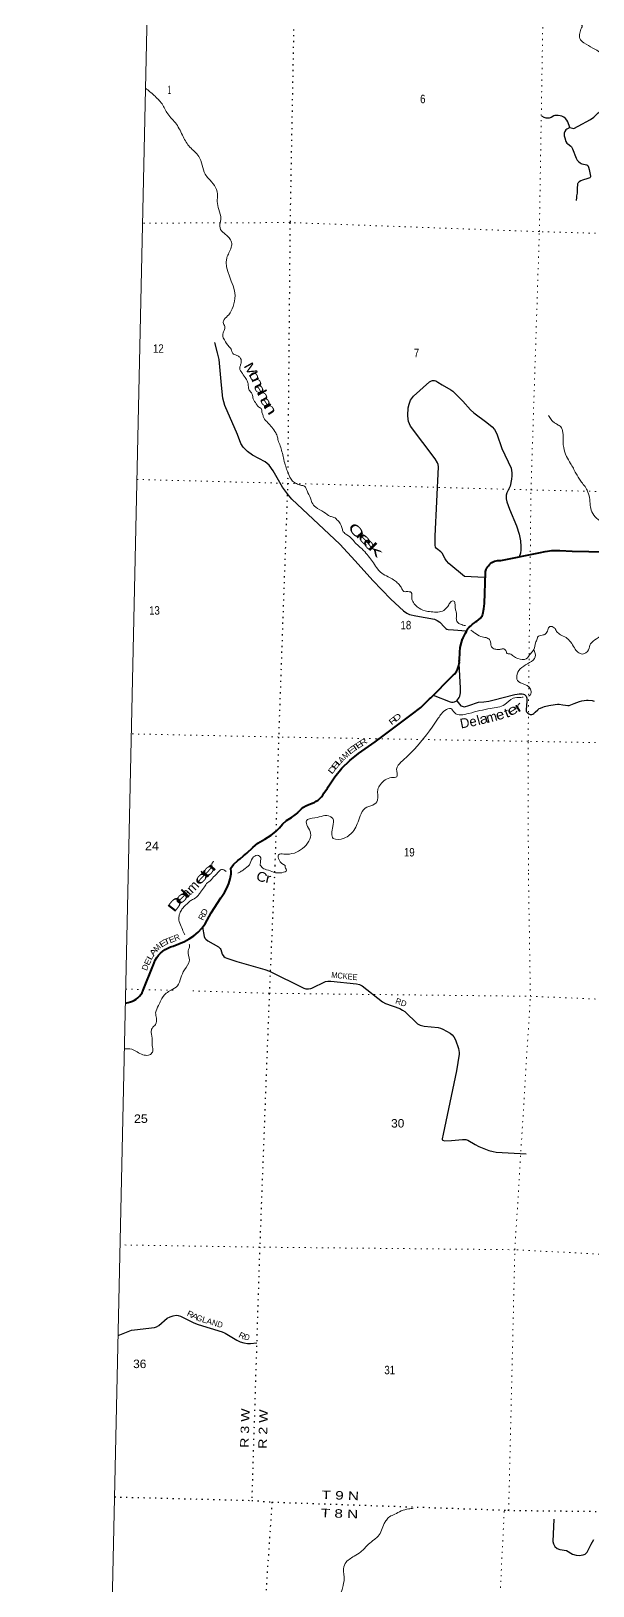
# Model space of a CAD drawing. Header units: feet. Extents: x -509309 to -252658, y -547785 to -360805.
# Drawn here: x -509309 to -497707, y -467175 to -435048 of the extents above; entities that cross this region are included whole.
import ezdxf
from ezdxf.enums import TextEntityAlignment as Align

# ---------------------------------------------------------------- set-up
doc = ezdxf.new("R2010")
doc.units = ezdxf.units.FT
doc.header["$LTSCALE"] = 80
doc.linetypes.add('DOTTED', pattern=[1.5, 0.3, -1.2])
for name, color, linetype, lineweight in [('26', 7, 'Continuous', 40), ('27', 7, 'Continuous', 13), ('29', 7, 'Continuous', 25), ('39', 7, 'Continuous', 13), ('4', 7, 'Continuous', 13), ('6', 7, 'DOTTED', 25), ('7', 7, 'DOTTED', 13)]:
    doc.layers.add(name, color=color, linetype=linetype, lineweight=lineweight)
doc.layers.add('30', color=7, linetype='Continuous')
doc.layers.add('41', color=7, linetype='Continuous')

msp = doc.modelspace()

# ---------------------------------------------------------------- linework, layer by layer
at = {"layer": '26'}
for p, q in [((-503502, -451001.65), (-503461.18, -450984.69)), ((-503802.09, -451202.06), (-503790.95, -451188.81))]:
    msp.add_line(p, q, dxfattribs=at)
for points in [[(-503461.89, -450985.47), (-503459.57, -450984.36), (-503418.8, -450962.18), (-503380.58, -450935.86), (-503345.31, -450905.69), (-503313.4, -450872), (-503285.17, -450835.15), (-503260.96, -450795.56), (-503190.8, -450690.91), (-503176.36, -450665.91), (-503161.03, -450640.91), (-503039.3, -450457.85), (-502892.48, -450280.51), (-502727.93, -450119.49), (-502547.45, -449976.56), (-502200.43, -449735.43), (-501459.75, -449178.45), (-501263.55, -449023.4), (-501106.63, -448870.45), (-501081.63, -448848.01), (-501056.9, -448823.01), (-500616.37, -448377.71), (-500585.73, -448352.51), (-500566.64, -448335.73), (-500549.3, -448315.52), (-500524.21, -448279.19), (-500503.06, -448240.44), (-500486.07, -448199.68), (-500473.44, -448157.38), (-500465.3, -448113.98), (-500463.59, -448092.84), (-500465.67, -448067.84), (-500464.55, -448042.84), (-500457.25, -447879.34), (-500445.77, -447784.09), (-500422.69, -447680.78), (-500397.35, -447605.44), (-500387.26, -447582.92), (-500372.94, -447556.31), (-500337.04, -447491.15), (-500317.48, -447450.83), (-500314.06, -447441.15), (-500312.8, -447437.69), (-500301.36, -447414.24), (-500287.54, -447392.11), (-500271.47, -447371.55), (-500253.35, -447352.78), (-500242.87, -447343.99), (-500229.06, -447333.98), (-500192.87, -447305.68), (-500154.31, -447275.52), (-500114.63, -447244.49), (-500104.31, -447237.8), (-500069.04, -447212.72), (-500027.97, -447176.51), (-500013.77, -447161.07), (-499996.93, -447142.75), (-499987.4, -447111.07), (-499981.87, -447092.71), (-499958.36, -446986.63), (-499946.06, -446878.67), (-499926.38, -446243.55), (-499925.38, -446211.08), (-499920.14, -446193.55), (-499914.1, -446175.76), (-499900.74, -446146.77), (-499884.42, -446119.33), (-499865.32, -446093.75), (-499843.66, -446070.31), (-499819.66, -446049.26), (-499793.59, -446030.83), (-499765.74, -446015.23), (-499736.41, -446002.62), (-499705.93, -445993.15), (-499674.62, -445986.92), (-499642.83, -445983.99), (-499610.91, -445984.41), (-498823.8, -445830.7), (-498695.5, -445801.26), (-498553.85, -445783.48), (-498438.11, -445781.15), (-498411.51, -445780.62), (-498388.11, -445781.76), (-498132.91, -445794.19), (-497093.01, -445811.84)], [(-503791.59, -451189.04), (-503765.66, -451158.82), (-503726.49, -451120.77), (-503683.56, -451087.02), (-503637.34, -451057.94), (-503588.33, -451033.85), (-503537.07, -451015.02), (-503500.48, -451000.21)], [(-505129.48, -452269.76), (-505128.41, -452269.21), (-505040.44, -452186.46), (-504993.08, -452149.93), (-504922.88, -452090.08), (-504854.82, -452034.18), (-504728.44, -451914), (-504625.31, -451829.18), (-504482.21, -451747.74), (-504353.05, -451663.81), (-504256.27, -451588.8), (-504177.52, -451513.18), (-504116.78, -451436.94), (-504034.02, -451361.46), (-503929.51, -451294.76), (-503855.58, -451243.07), (-503800.01, -451200.8)], [(-507361.79, -455131.49), (-507302.57, -455119), (-507259.03, -455108.1), (-507216.87, -455092.71), (-507176.55, -455073.01), (-507138.51, -455049.19), (-507103.17, -455021.53), (-507070.92, -454990.32), (-507042.1, -454955.92), (-507017.04, -454918.69), (-507015.64, -454916.05), (-507000.86, -454888.21), (-506991.99, -454866.05), (-506793, -454369.05), (-506789.36, -454355.73), (-506769.67, -454298.39), (-506744.09, -454243.42), (-506712.9, -454191.43), (-506676.45, -454142.98), (-506635.13, -454098.61), (-506589.4, -454058.79), (-506539.76, -454023.98), (-506486.76, -453994.55), (-506430.97, -453970.82), (-506373, -453953.05), (-506142, -453861.05), (-506043.23, -453807.44), (-505948.25, -453742.36), (-505860.59, -453667.7), (-505781.22, -453584.29), (-505711, -453493.05), (-505593, -453264.05), (-505388, -452954.05), (-505370.4, -452931.51), (-505313.08, -452847.06), (-505264.91, -452757.07), (-505226.41, -452662.55), (-505198.01, -452564.51), (-505180, -452464.05), (-505178.93, -452424.44), (-505183, -452346.05), (-505128.41, -452269.21)]]:
    msp.add_lwpolyline(points, dxfattribs=at)
at = {"layer": '29'}
for points in [[(-498183.01, -437038), (-498099.61, -437061.36), (-498007.89, -437009.98), (-497754.75, -436874.2), (-497688.72, -436822.82), (-497597, -436738.41), (-497464.92, -436654), (-497252.14, -436558.59), (-497079.71, -436510.88), (-496965.98, -436518.22), (-496881.6, -436554.92), (-496789.88, -436617.3), (-496665.14, -436628.31), (-495986.43, -436624.64), (-495714.94, -436617.3), (-495658.07, -436611.8), (-495630.56, -436606.29), (-495538.73, -436583.03)], [(-498183.01, -437038), (-498223.37, -436922.39), (-498243.54, -436888.46), (-498274.73, -436854.5), (-498306.83, -436827.9), (-498348.11, -436808.63), (-498382.96, -436797.63), (-498423.32, -436790.28), (-498454.5, -436790.29), (-498471.93, -436792.12), (-498491.19, -436794.87), (-498511.37, -436801.29), (-498566.4, -436830.65), (-498589.33, -436838), (-498612.26, -436843.49), (-498637.94, -436846.25), (-498669.12, -436845.33), (-498689.3, -436839.83), (-498714.98, -436830.65), (-498760.84, -436804.96)], [(-498183.01, -437038), (-498247.22, -437075.61), (-498263.73, -437090.29), (-498286.66, -437125.16), (-498296.75, -437160.02), (-498297.67, -437209.56), (-498289.41, -437255.44), (-498264.65, -437326.09), (-498241.72, -437361.87), (-498222.45, -437380.22), (-498161.01, -437427.93), (-498150, -437438.94), (-498141.74, -437449.95), (-498127.99, -437482.98), (-498050.94, -437673.81), (-498028.93, -437715.1), (-498003.25, -437743.54), (-497972.06, -437769.24), (-497951.88, -437781.16), (-497933.54, -437787.58), (-497834.48, -437813.27), (-497813.38, -437823.37), (-497801.46, -437838.96), (-497794.13, -437860.06), (-497783.12, -437905.02), (-497757.44, -438048.15), (-497757.44, -438060.99), (-497764.78, -438073.84), (-497772.12, -438080.26), (-497808.8, -438092.19), (-497918.87, -438128.89), (-497953.72, -438142.65), (-497988.57, -438165.58), (-498008.76, -438182.1), (-498017, -438194.03), (-498021.59, -438205.95), (-498026.17, -438231.65), (-498028.93, -438279.35), (-498028.92, -438362.85), (-498032.6, -438396.79), (-498043.6, -438452.76), (-498047.27, -438488.54), (-498050.94, -438547.26)], [(-503922.25, -444717.64), (-503995.66, -444633.95), (-504114.87, -444468.83), (-504312.96, -444131.25), (-504391.83, -444017.5), (-504474.36, -443947.78), (-504738.47, -443808.35), (-504843.02, -443734.96), (-504929.21, -443646.89), (-504975.07, -443566.17), (-505046.6, -443382.7), (-505307.04, -442784.6), (-505347.39, -442634.16), (-505376.73, -442362.63), (-505428.09, -441834.24), (-505459.27, -441694.8), (-505516.13, -441481.99)], [(-500679.7, -446050.12), (-500731.1, -445995.45), (-500758.62, -445953.24), (-500819.15, -445837.64), (-500846.67, -445806.44), (-500934.72, -445740.38), (-500954.9, -445711.02), (-500964.07, -445666.98), (-500964.07, -445483.48), (-500898.03, -444052.17), (-500903.54, -444004.46), (-500916.38, -443969.59), (-500964.07, -443883.35), (-501470.37, -443208.07), (-501494.22, -443164.02), (-501512.57, -443114.48), (-501523.57, -443063.1), (-501529.08, -442987.87), (-501519.9, -442835.56), (-501501.56, -442754.82), (-501470.37, -442672.25), (-501411.67, -442591.51), (-501081.48, -442297.91), (-501042.96, -442277.72), (-501019.11, -442270.38), (-500978.75, -442270.38), (-500949.4, -442275.89), (-500907.21, -442299.74), (-500817.32, -442356.63), (-500641.22, -442459.38), (-500597.19, -442488.75), (-500391.73, -442694.27), (-500235.81, -442874.1), (-500164.26, -442936.49), (-499900.1, -443134.67), (-499790.04, -443222.75), (-499738.68, -443279.63), (-499687.31, -443369.55), (-499584.58, -443670.49), (-499393.8, -444081.53), (-499379.12, -444176.95), (-499379.12, -444239.34), (-499386.46, -444309.07), (-499415.81, -444448.54), (-499441.49, -444507.26), (-499481.85, -444588), (-499496.53, -444635.71), (-499498.36, -444670.57), (-499496.53, -444712.78), (-499481.85, -444771.49), (-499430.49, -444925.64), (-499283.73, -445270.62), (-499228.7, -445444.94), (-499203.02, -445578.9), (-499193.85, -445696.34), (-499195.68, -445769.74), (-499204.85, -445833.96), (-499230.21, -445910.07)], [(-503922.25, -444717.64), (-502933.5, -445649.34), (-502618.5, -445995.56), (-502249.27, -446397.87), (-501881.56, -446786.06), (-501615.07, -447026.18)], [(-499943.72, -446338.5), (-500360.03, -446318.17), (-500679.7, -446050.12)], [(-501615.07, -447026.18), (-501551.71, -447072.23), (-501492.11, -447099.75), (-501363.72, -447132.77), (-500974.89, -447202.49), (-500920.78, -447224.5), (-500868.51, -447261.2), (-500769.47, -447367.61), (-500744.71, -447393.29), (-500720.86, -447406.14), (-500692.44, -447415.31), (-500582.39, -447422.65), (-500321.95, -447440.99)], [(-500515.02, -448884.21), (-500468.68, -448818.83), (-500457.67, -448791.31), (-500446.67, -448758.29), (-500443, -448717.92), (-500439.33, -448624.36), (-500465.3, -448113.98)], [(-501007.2, -448772.77), (-500655.75, -448908.73), (-500626.41, -448914.23), (-500593.39, -448916.07), (-500565.88, -448908.73), (-500515.02, -448884.21)], [(-500515.02, -448884.21), (-500431.07, -448987.62), (-500357.71, -449009.64), (-500266, -448983.95), (-500067.92, -448914.23), (-499961.54, -448910.56), (-499855.17, -448892.22), (-499774.47, -448873.87), (-499319.61, -448752.78), (-499272.39, -448745.45), (-499232.49, -448741.78), (-499170.13, -448743.61), (-499142.16, -448750.04), (-499121.53, -448756.45), (-499099.98, -448773.89), (-499082.1, -448793.15), (-499070.17, -448829.84), (-499068.8, -448855.53), (-499070.17, -448892.22), (-499084.84, -449075.68), (-499082.1, -449096.79), (-499074.76, -449114.21), (-499051.83, -449141.73), (-499031.66, -449154.59), (-499003.23, -449165.59), (-498986.73, -449168.35), (-498967.46, -449167.42), (-498945.46, -449160.09), (-498929.87, -449150.91), (-498897.77, -449119.72), (-498845.5, -449070.18), (-498813.41, -449047.26), (-498787.72, -449035.32), (-498741.88, -449016.07), (-498703.35, -449002.3), (-498619.9, -448985.79), (-498487.85, -448961.95), (-498436.04, -448957.36), (-498404.86, -448958.28), (-498329.19, -448969.27), (-498272.8, -448977.54), (-498222.37, -448982.13), (-498197.14, -448980.28), (-498090.76, -448943.59), (-497980.72, -448899.56), (-497934.87, -448887.65), (-497887.18, -448878.48), (-497835.83, -448873.89), (-497800.97, -448873.87), (-497724.86, -448883.06), (-497679.93, -448890.4)], [(-505766.46, -453565.12), (-505737.37, -453753.2), (-505720.34, -453787.28), (-505701.47, -453812.44), (-505660.71, -453846.93), (-505439.26, -453971.9), (-505405.76, -454006.34), (-505390.99, -454023.03), (-505362.6, -454119.6), (-505325.76, -454171.48), (-505300.14, -454187.76), (-505266.07, -454204.8), (-505060.91, -454270.92), (-504478.79, -454438.45), (-504383.08, -454474.64), (-503675.25, -454820.95), (-503633.54, -454835.36), (-503582.44, -454838.2), (-503528.49, -454832.52), (-503511.23, -454823.04), (-503227.54, -454687.66), (-503179.37, -454679.14), (-503116.81, -454679.14), (-502588.73, -454733.1), (-502528.04, -454749.47), (-502475.16, -454778.54), (-502054.96, -455108.02), (-501988.7, -455142.62), (-501697.22, -455247.2), (-501640.23, -455275.15), (-501589.33, -455306.84), (-501330.97, -455559.63), (-501275.98, -455590.02), (-501194.69, -455607.92), (-500904.45, -455636.78), (-500856.82, -455650.53), (-500808.56, -455670.41), (-500655.24, -455752.78), (-500609.82, -455786.86), (-500578.71, -455829.06), (-500547.35, -455889.11), (-500482.05, -456068.05), (-500470.69, -456153.25), (-500471.11, -456190.71), (-500521.29, -456530.33), (-500801.39, -457837.77), (-500817.07, -457936.95), (-500817.07, -457956.84), (-500802.99, -457967.85), (-500768.81, -457979.56), (-500627.01, -457974.09), (-500402.55, -457948.32), (-500330.68, -457953.84), (-500291.82, -457965.36), (-500137.88, -458056.37), (-500059.01, -458096.01), (-499854.59, -458178.38), (-499769.42, -458201.1), (-499705.64, -458209.98), (-499083.87, -458243.9)], [(-507512.95, -461998.96), (-507236.45, -461893.51), (-507173.58, -461881.67), (-506762.89, -461834.86), (-506719.73, -461819.67), (-506674.3, -461794.1), (-506498.5, -461646.07), (-506435.81, -461612.32), (-506376.19, -461592.44), (-506310.89, -461583.92), (-506271.75, -461590.91), (-506225.71, -461603.8), (-505947.48, -461739.14), (-505856.62, -461774.22), (-505365.44, -461921.92), (-505299.87, -461949.53), (-505059.63, -462098.7), (-504990.67, -462129.25), (-504914.01, -462151.98), (-504840.19, -462166.18), (-504780.4, -462168.3), (-504648.19, -462153.97)], [(-498512.23, -465792.95), (-498531.95, -466259.06), (-498522.63, -466308), (-498491.4, -466359.13), (-498443.13, -466401.74), (-498389.94, -466424.99), (-498250.15, -466444.78), (-498125.04, -466520.43), (-498054.15, -466540.92), (-497988.85, -466543.76), (-497906.51, -466535.24), (-497864.98, -466521.73), (-497827.01, -466481.27), (-497740.39, -466313.16), (-497685.05, -466217.11)]]:
    msp.add_lwpolyline(points, dxfattribs=at)
at = {"layer": '39'}
for points in [[(-500143.09, -432929.88), (-500108.66, -433037.5), (-500062.69, -433159.58), (-500015.2, -433295.78), (-499983.62, -433369.16), (-499951.28, -433420.48), (-499869.63, -433495.59), (-499815.41, -433551.68), (-499727.34, -433614.95), (-499666.09, -433641.16), (-499273.69, -433775.14), (-499224.93, -433814.97), (-499135.48, -433896.37), (-499081.93, -433972.52), (-499050.32, -434104.15), (-499025.43, -434197.39), (-499046.36, -434341.27), (-499082.77, -434468.56), (-499099.38, -434544.3), (-499104.25, -434628.49), (-499045.68, -434674.68), (-498962.76, -434653.43), (-498869.55, -434624.5), (-498772.61, -434603.73), (-498660.68, -434613.6), (-498577.53, -434644.57), (-498499.41, -434705.5), (-498429.17, -434762.14), (-498334.05, -434853.78), (-498242.82, -434883.02), (-498170.87, -434889.51), (-498097.19, -434904.09), (-497977.11, -434910.22), (-497925.8, -434934.08), (-497941.45, -434981.74), (-497977.25, -435090.97), (-497978.86, -435197.36), (-497891.82, -435290.72), (-497709, -435397.42), (-497596.91, -435461.52), (-497454.01, -435562.84), (-497353.25, -435606.46), (-497208.93, -435607.41), (-497107.37, -435568.72), (-497017.42, -435517.58), (-496946, -435421.63), (-496880.03, -435309.42), (-496815.36, -435235.32), (-496743.02, -435171.53), (-496668.38, -435158.03), (-496620.94, -435177.73), (-496597.98, -435268.9), (-496591.24, -435365.53), (-496590.24, -435453.93), (-496549.8, -435561.77), (-496466.43, -435644.96), (-496370.35, -435708.52), (-496288.39, -435715.35), (-496167.17, -435629.14), (-496049.28, -435522.73), (-495971.7, -435422.97), (-495916.82, -435400.75), (-495809.12, -435358.26), (-495728.65, -435409.22), (-495706.72, -435530.48), (-495720.42, -435638.46), (-495728.86, -435768.71), (-495741.05, -435832.56), (-495698.82, -435946.48), (-495682.07, -436043.46), (-495691.56, -436145.56), (-495684.41, -436230.15), (-495574.12, -436288.17), (-495506.01, -436348.75), (-495480.71, -436429.96), (-495414.03, -436597.13)], [(-506945.19, -436227.33), (-506768.57, -436375.06), (-506605.56, -436553.31), (-506486.94, -436755.13), (-506308.22, -436971.65), (-506168.01, -437227.85), (-506027.46, -437445.95), (-505846.49, -437636.43), (-505713.32, -438002.83), (-505645.88, -438093.8), (-505522.74, -438239.53), (-505462.08, -438412.64), (-505465.54, -438571.01), (-505432.9, -438733.78), (-505388.48, -438926.76), (-505403.29, -439008.8), (-505396.53, -439147.23), (-505293.05, -439248.63), (-505221.44, -439321.6), (-505170.03, -439408.39), (-505175.02, -439514.61), (-505269.39, -439734.12), (-505097.84, -440514), (-505138.04, -440738.13), (-505227.95, -440909.57), (-505321.22, -441008.8), (-505343.87, -441070.7), (-505308.49, -441153.3), (-505323.29, -441235.35), (-505352.32, -441335.28), (-505317.04, -441429.91), (-505221.95, -441569.32), (-505168.38, -441640.09), (-505152.82, -441694.39), (-505090.97, -441737.19), (-505024.97, -441765.99), (-504981.21, -441810.58), (-504972.09, -441910.94), (-504992.72, -441970.86), (-504997.34, -442036.98), (-504963.74, -442095.5), (-504890.47, -442206.59), (-504839.08, -442295.38), (-504823.7, -442369.74), (-504818.21, -442427.95), (-504778.7, -442498.56), (-504741.03, -442551.11), (-504721.84, -442647.57), (-504660.5, -442746.5), (-504610.92, -442813.21), (-504549.12, -442862.02), (-504545.5, -442904.16), (-504522.06, -442976.61), (-504504.58, -443040.96), (-504419.16, -443140.16), (-504337.69, -443233.29), (-504256.43, -443348.48), (-504219.13, -443441.13), (-504207.69, -443507.42), (-504162.54, -443620.21), (-504127.49, -443738.89), (-504098.55, -443867.54), (-504059.68, -444008.33), (-504022.64, -444129.04), (-503963.64, -444264.03), (-503910.17, -444344.83), (-503828.34, -444397.87), (-503744.31, -444430.88), (-503658.2, -444455.89), (-503608.86, -444548.67), (-503537.96, -444699.83), (-503508.64, -444786.38), (-503431.24, -444885.48), (-503263.52, -444987.59), (-503127.79, -445075.31), (-503053.7, -445096.18), (-502974, -445163.23), (-502912.53, -445248.12), (-502885.14, -445326.62), (-502861.66, -445393.05), (-502785.94, -445456.04), (-502672.37, -445551.54), (-502594.88, -445640.62), (-502493.3, -445729.97), (-502419.68, -445802.96), (-502322.41, -445924.34), (-502239.08, -446033.54), (-502149.95, -446166.86), (-502068.36, -446245.96), (-501932.54, -446323.65), (-501822.65, -446383.02)], [(-494728.92, -445563.69), (-494817.3, -445568.68), (-494914.06, -445525.19), (-494983.73, -445510.75), (-495059.69, -445504.12), (-495103.13, -445484.55), (-495167.89, -445502.41), (-495269.61, -445486.87), (-495414.13, -445491.95), (-495549.73, -445529.46), (-495742.49, -445597.15), (-495970.81, -445649.56), (-496121.2, -445650.41), (-496230.25, -445614.53), (-496377.9, -445535.15), (-496611.99, -445521.08), (-496877.47, -445546.11), (-497026.5, -445506.84), (-497126.92, -445453.19), (-497346.83, -445317.1), (-497419.35, -445268.41), (-497493.8, -445217.65), (-497728.25, -444978.64), (-497759.86, -444847.01), (-497778.5, -444687.71), (-497823.44, -444535.54), (-497959.27, -444344.09), (-498056.07, -444184.11), (-498167.46, -443981.46), (-498250.72, -443836.01), (-498308.59, -443651.26), (-498323.13, -443548.33), (-498320.02, -443397.81), (-498333.1, -443311), (-498342.09, -443280.57), (-498381.89, -443212.93), (-498421.12, -443187.48), (-498485.97, -443149.1), (-498542.82, -443111), (-498594.15, -443028.9), (-498623.03, -442993.76)], [(-500225.47, -447426.21), (-500152.19, -447482.22), (-500018.36, -447557.89), (-499914.17, -447581.09), (-499842.26, -447621.99), (-499820.62, -447670.35), (-499811.17, -447734.62), (-499773.61, -447799.2), (-499687.5, -447824.21), (-499613.19, -447821.02), (-499546.86, -447813.73), (-499504.98, -447844.27), (-499479.45, -447906.71), (-499425.32, -447915.33), (-499347.44, -447962.31), (-499255.55, -448013.45), (-499082.93, -448019.37), (-498991.56, -447908.09), (-498926.57, -447826.6), (-498891.17, -447688.64), (-498856.29, -447606.82), (-498847.93, -447570.82), (-498753.19, -447529.76), (-498684.69, -447504.45), (-498635.72, -447418.77), (-498596.97, -447353.03), (-498504.82, -447376.1), (-498455.33, -447452.84), (-498375.63, -447519.89), (-498261.71, -447577.29), (-498166.19, -447670.58), (-498086.99, -447791.76), (-498017.53, -447880.76), (-497919.51, -447919.94), (-497798.22, -447831.05), (-497754.96, -447711.22), (-497629.5, -447604.33), (-497488.03, -447503.63), (-497389.02, -447434.55), (-497339.73, -447314.79), (-497204.25, -447210.01), (-497176.64, -447045.9), (-497100.77, -446872.29), (-497057.47, -446748.46), (-496949.54, -446801.78), (-496849.61, -446853.01), (-496614.65, -446847.59), (-496483.85, -446814.95), (-496303.31, -446832.98), (-496234.96, -446823.71), (-496158.3, -446784.46), (-496056.69, -446651.24), (-496029.67, -446551.28), (-495934.44, -446456.09), (-495855.53, -446390.79), (-495830.19, -446254.72), (-495827.49, -446178.56), (-495748.09, -446059.13), (-495596.88, -445990.62), (-495385.07, -445882.68), (-495286.31, -445841.67), (-495227.28, -445754.1), (-495226.81, -445701.97), (-495194.78, -445712.35)], [(-501822.65, -446383.02), (-501746.93, -446446.01), (-501677.36, -446522.97), (-501641.85, -446591.54), (-501602.05, -446630.08), (-501561.9, -446630.52), (-501499.66, -446631.21), (-501457.65, -446647.71), (-501446.1, -446701.98), (-501446.85, -446784.18), (-501397.52, -446878.96), (-501333.85, -446941.82), (-501174, -447025.8), (-501049.71, -447047.22), (-500907.21, -447052.81), (-500788.43, -447018.03), (-500684.97, -446902.88), (-500632.15, -446835.29), (-500579.84, -446823.83), (-500552.4, -446896.32), (-500545.25, -446992.64), (-500527.77, -447057), (-500524.51, -447139.24), (-500523.23, -447219.46), (-500501.54, -447261.81), (-500441.67, -447302.57), (-500340.02, -447332.62)], [(-498926.8, -447826.91), (-498895.53, -447979.95), (-499012.82, -448097.72), (-499173.83, -448196.38), (-499273.63, -448338.68), (-499262.56, -448463.53), (-499115.95, -448547.39), (-498978.82, -448691.31), (-499012.95, -448774.89), (-499033.5, -448784.26)], [(-499145.87, -448810.14), (-499194.69, -448816.79), (-499353.74, -448833.1), (-499525.5, -448961.64), (-499822.71, -449045), (-500266.96, -449146.97), (-500567.79, -449129.77), (-500642.09, -449045.62), (-500763.62, -449088.95), (-500916.52, -449268.17), (-501397.3, -449889.71), (-501670.73, -450154.48), (-501760.49, -450297.02), (-501758.26, -450455.82), (-501863.11, -450473.42), (-502095.48, -450616.59), (-502150.16, -450719.78), (-502153.39, -450938.73), (-502254.28, -451042.83), (-502408.41, -451105.48), (-502510.65, -451265.81), (-502646.4, -451568.01), (-502846.94, -451724), (-503067.96, -451728.79), (-503078.16, -451483.4), (-503078.24, -451318.63), (-503131.47, -451277.18), (-503449.41, -451303.78), (-503623.56, -451363.94), (-503598.29, -451483.1), (-503535.37, -451623.24), (-503571.33, -451783.14), (-503872.47, -452031.18), (-504087.86, -452052.18), (-504198.63, -452065.62), (-504189.18, -452174.36), (-504062.39, -452292.52)], [(-504797.47, -452276.51), (-504915.3, -452373.05), (-504986.72, -452419.31), (-505038.25, -452446.99)], [(-504798.14, -452277.06), (-504736.55, -452137.23), (-504636.71, -452077.32), (-504567.76, -452133.21), (-504568.48, -452190.21), (-504576.78, -452282.99)], [(-504062.39, -452292.52), (-504052.39, -452347.44), (-504033.37, -452386.04), (-504131, -452437.63), (-504301.21, -452429.18), (-504446.15, -452375.27), (-504501.82, -452357.77), (-504576.78, -452282.99)], [(-505283.34, -452413.74), (-505374.38, -452369.09), (-505458.57, -452443.09), (-505516.23, -452499.73), (-505611.24, -452603.52), (-505703.66, -452685.32), (-505728.94, -452730.78), (-505808.03, -452839), (-505853.83, -452901.96), (-505940.02, -452975.91), (-506011.18, -453012.15), (-506093.36, -453086.2), (-506169.59, -453162.41), (-506215.5, -453229.38), (-506254.35, -453332.63), (-506249.45, -453449.06), (-506194.77, -453578.81), (-506147.78, -453696.33), (-506131.79, -453718.1)], [(-506042.5, -453913.7), (-506036.2, -453947.87), (-506063.03, -454051.44), (-506040.12, -454244.52), (-506141.77, -454446.39), (-506218.35, -454610.81), (-506286.92, -454775.45), (-506413.57, -454862.37), (-506519.64, -454929.78), (-506629.86, -455077.29), (-506676.78, -455182.33), (-506736.96, -455333.15), (-506721.93, -455445.83), (-506739.33, -455571.69), (-506811.71, -455654.02), (-506827.99, -455737.81), (-506806.07, -455892.77), (-506809.23, -456010.99), (-506796.42, -456131.63), (-506840.13, -456192.63)], [(-506840.13, -456192.63), (-506887.67, -456208.17), (-507001.61, -456199.24), (-507231.47, -456086.34), (-507382.53, -456075.44)], [(-503422.7, -469214.66), (-503385.92, -469039.17), (-503409.72, -468954.33), (-503402.92, -468850.24), (-503413.84, -468733.66), (-503391.77, -468658.05), (-503421.42, -468567.04), (-503406.58, -468386.97), (-503407.45, -468344.84), (-503387.19, -468186.97), (-503385.5, -468048.66), (-503343.68, -467932.68), (-503326.65, -467912.8), (-503221.81, -467776.23), (-503147.37, -467691.96), (-503022.91, -467536.8), (-502950.92, -467394.31), (-502893.55, -467273.5), (-502864.55, -467163.98), (-502843.54, -466978.05), (-502860.42, -466859.31), (-502822.33, -466709.92), (-502635.92, -466562.4), (-502499.14, -466471.73), (-502340.57, -466315.46), (-502217.55, -466214.41), (-502141.59, -466148.21), (-502070.09, -466023.76), (-502016.24, -465884.81), (-501970.23, -465813.83), (-501908.24, -465745.27), (-501798.64, -465695.99), (-501666.41, -465625.26), (-501506.94, -465585.3), (-501416.34, -465571.63)]]:
    msp.add_spline(points, degree=3, dxfattribs=at)
at = {"layer": '4'}
msp.add_lwpolyline([(-505285.47, -360804.75), (-473709.75, -361478.07), (-442133.15, -362107.95), (-410555.71, -362694.39), (-378977.49, -363237.41), (-347398.54, -363736.98), (-315818.95, -364193.12), (-284238.76, -364605.82), (-252658.03, -364975.08), (-254669.8, -547785.08), (-286501.98, -547412.88), (-318333.63, -546996.89), (-350164.67, -546537.13), (-381995.06, -546033.57), (-413824.72, -545486.23), (-445653.6, -544895.12), (-477481.62, -544260.22), (-509308.75, -543581.54)], close=True, dxfattribs=at)
msp.add_lwpolyline([(-505285.47, -360804.75), (-473709.75, -361478.07), (-442133.15, -362107.95), (-410555.71, -362694.39), (-378977.49, -363237.41), (-347398.54, -363736.98), (-315818.95, -364193.12), (-284238.76, -364605.82), (-252658.03, -364975.08), (-254669.8, -547785.08), (-286501.98, -547412.88), (-318333.63, -546996.89), (-350164.67, -546537.13), (-381995.06, -546033.57), (-413824.72, -545486.23), (-445653.6, -544895.12), (-477481.62, -544260.22), (-509308.75, -543581.54)], close=True, dxfattribs=at)
at = {"layer": '6'}
for points in [[(-503392.2, -406584.04), (-503415.27, -407310.84), (-503503.75, -412621.92), (-503571.73, -417919.64), (-503655.25, -423202.77), (-503755.88, -428517.44), (-503865.84, -433811.71), (-503962.31, -439004.02), (-504011.33, -444392.77), (-504197.68, -449634.2), (-504275.28, -452287.9)], [(-504275.28, -452287.9), (-504390.13, -454929.21), (-504588.58, -460175.36), (-504752.6, -465408.38)], [(-507586.4, -465335.98), (-504752.6, -465408.38), (-504334.45, -465443.35), (-499536.47, -465608.65), (-499462.27, -465613.38), (-494222.58, -465677.13), (-494152.39, -465681.26), (-489009.71, -465849.25), (-488946.54, -465852.21), (-485957.47, -465894.86)], [(-504334.45, -465443.35), (-504692.65, -470739.47), (-504897.28, -475991.48), (-504950.5, -478100.06)]]:
    msp.add_lwpolyline(points, dxfattribs=at)
at = {"layer": '7'}
for p, q in [((-499044.13, -449723.47), (-499025.24, -448045.09)), ((-504197.68, -449634.2), (-507239.37, -449569.84)), ((-499038.91, -452401.88), (-499044.13, -449723.47)), ((-495252.27, -449793.27), (-499044.13, -449723.47)), ((-507355.44, -454843.14), (-506306.03, -454870.12))]:
    msp.add_line(p, q, dxfattribs=at)
for points in [[(-498985.64, -444527.85), (-498812.1, -439191.58), (-498724.67, -433845.74), (-498580.84, -428623.51), (-498520.1, -423361.69)], [(-493572.55, -439339.46), (-498812.1, -439191.58), (-503962.31, -439004.02), (-507007.04, -439015.93)], [(-507123.61, -444311.52), (-504011.33, -444392.77), (-498985.64, -444527.85), (-493713.23, -444652.75)], [(-499025.24, -448045.09), (-499014.94, -447130.28), (-498985.64, -444527.85)], [(-499044.13, -449723.47), (-502181.77, -449669.12), (-504197.68, -449634.2)], [(-499446.14, -465612.78), (-499318.4, -460228.67), (-498997.87, -454991.72), (-499038.91, -452401.88)], [(-505969.86, -454880.49), (-504390.13, -454929.21), (-498997.87, -454991.72), (-494509.39, -455180.3)], [(-482097.41, -460674.2), (-483550.98, -460652.13), (-488793.99, -460557.43), (-494098.19, -460501.23), (-499318.4, -460228.67), (-504588.58, -460175.36), (-507471.8, -460129.02)], [(-499870.99, -472643.99), (-499799.08, -470929.32), (-499536.47, -465608.65)]]:
    msp.add_lwpolyline(points, dxfattribs=at)

# ---------------------------------------------------------------- texts
at = {"layer": '27'}
for s, rotation, width, p in [('R', 38.81, 1.45, (-501865.07, -449395.76)), ('D', 39.193, 1.5, (-501779.49, -449329.04)), ('T', 35.64, 1.7, (-502652.6, -449949.96)), ('E', 33.668, 1.45, (-502564.76, -449887.3)), ('R', 33.239, 1.3, (-502477.84, -449830.84)), ('E', 39.203, 1.6, (-502723.84, -450005.03)), ('D', 50.644, 1.5, (-503099.39, -450414.13)), ('E', 50.447, 1.6, (-503027.7, -450323.28)), ('L', 48.448, 1.95, (-502962.66, -450243.66))]:
    msp.add_text(s, height=120, rotation=rotation, dxfattribs=dict(at, width=width)).set_placement(p)
for s, rotation, p in [('A', 44.802, (-502900.92, -450176.56)), ('M', 40.778, (-502821.22, -450097.4))]:
    msp.add_text(s, height=120, rotation=rotation, dxfattribs=at).set_placement(p)
for s, rotation, width, p in [('R', 62.739, 1.15, (-505730.01, -453377.12)), ('D', 62.739, 1.15, (-505678.07, -453276.33)), ('E', 33.04, 1.45, (-506552.23, -453948.16)), ('T', 23.042, 1.35, (-506481.52, -453914.13)), ('E', 21.716, 1.15, (-506379.86, -453874.24)), ('R', 21.716, 1.05, (-506277.12, -453831.98)), ('E', 65.18, 1.2, (-506845.5, -454306.7)), ('L', 62.045, 1.45, (-506797.38, -454198.74)), ('A', 59.039, 1.4, (-506735.27, -454107.55)), ('D', 68.18, 1.05, (-506897.1, -454416.1))]:
    msp.add_text(s, height=120, rotation=rotation, dxfattribs=dict(at, width=width)).set_placement(p, align=Align.CENTER)
msp.add_text('M', height=120, rotation=47.038, dxfattribs=at).set_placement((-506663.22, -454029.13), align=Align.CENTER)
at = {"layer": '30', "width": 0.95}
msp.add_text('MCKEE', height=120, rotation=354.166, dxfattribs=at).set_placement((-503114.57, -454605.03))
at = {"layer": '30'}
msp.add_text('RD', height=120, rotation=340.263, dxfattribs=at).set_placement((-501796.83, -455135.25))
for s, rotation, width, p in [('R', 334.06, 1.15, (-506044.52, -461614.1)), ('A', 334.06, 1.3, (-505949.36, -461660.27)), ('L', 343.264, 1.15, (-505741.64, -461735.27)), ('A', 343.264, 1.1, (-505642.02, -461765.66)), ('N', 343.264, 0.95, (-505531.62, -461798.85)), ('D', 343.264, 0.95, (-505423.04, -461831.5)), ('R', 334.163, 1.15, (-504976.63, -462058.32)), ('D', 343.485, 0.95, (-504865.95, -462093.21))]:
    msp.add_text(s, height=120, rotation=rotation, dxfattribs=dict(at, width=width)).set_placement(p, align=Align.CENTER)
msp.add_text('G', height=120, rotation=336.889, dxfattribs=at).set_placement((-505854.17, -461700.4), align=Align.CENTER)
at = {"layer": '41'}
for s, rotation, width, p in [('M', 299.45, 1.3, (-504855.39, -442090.14)), ('o', 297.685, 1.4, (-504773.35, -442226.16)), ('n', 296.956, 1.5, (-504715.15, -442345.4)), ('a', 297.608, 1.5, (-504666.61, -442489.86)), ('h', 299.518, 1.55, (-504592.31, -442626.81)), ('a', 299.884, 1.55, (-504535.82, -442762.89)), ('n', 302.209, 1.65, (-504447.9, -442900.93)), ('C', 311.256, 1.65, (-502673.06, -445432.37)), ('r', 311.779, 2.1, (-502561.39, -445533.99)), ('e', 313.732, 2, (-502473.79, -445615.03)), ('e', 309.397, 1.8, (-502391.49, -445710.34)), ('k', 315.135, 2.3, (-502264.75, -445830.58)), ('e', 17.861, 1.15, (-499596.9, -449266.56)), ('t', 21.476, 1.15, (-499451.72, -449226.58)), ('e', 29.729, 1.45, (-499323.01, -449159.26)), ('r', 32.173, 1.75, (-499191.86, -449094.14)), ('a', 15.478, 1.2, (-499937.09, -449353.09)), ('e', 47.237, 1.95, (-505584.06, -452453.29)), ('r', 47.275, 2.15, (-505490.56, -452364.04)), ('e', 47.451, 1.95, (-505735.86, -452609.42)), ('t', 50.821, 1.75, (-505653.34, -452524.39)), ('C', 339.688, 1.1, (-504579.81, -452616.45)), ('r', 347.615, 1.15, (-504428.76, -452648.71)), ('D', 52.145, 1.65, (-506256.78, -453148.09)), ('e', 43.123, 1.95, (-506144.79, -453023.56)), ('l', 45.209, 1.85, (-506058.23, -452932.38))]:
    msp.add_text(s, height=200, rotation=rotation, dxfattribs=dict(at, width=width)).set_placement(p, align=Align.CENTER)
for s, rotation, p in [('D', 11.203, (-500334.47, -449440.73)), ('e', 12.375, (-500163.01, -449408.63)), ('l', 15.375, (-500042.99, -449382.78)), ('m', 15.478, (-499773.67, -449318.21)), ('m', 45.839, (-505902, -452797.59)), ('a', 44.834, (-506040.83, -452926.29))]:
    msp.add_text(s, height=200, rotation=rotation, dxfattribs=at).set_placement(p, align=Align.CENTER)
at = {"layer": '6'}
for s, rotation, width, p in [('R 3 W', 88.205, 1.25, (-504818.66, -464324.03)), ('R 2 W', 88.205, 1.25, (-504444.14, -464345.22)), ('T 9 N', 358.027, 1.35, (-503311.91, -465378.52)), ('T 8 N', 358.027, 1.35, (-503328.28, -465753.18))]:
    msp.add_text(s, height=175, rotation=rotation, dxfattribs=dict(at, width=width)).set_placement(p)
at = {"layer": '7'}
for s, width, p in [('1', 0.4, (-506487.2, -436348.45)), ('6', 0.85, (-501275.13, -436536.98)), ('12', 0.85, (-506792.28, -441694.36)), ('7', 0.85, (-501404.31, -441786.18)), ('13', 0.85, (-506871.8, -447105.7)), ('18', 0.85, (-501679.44, -447409.24)), ('24', 1.1, (-506956.67, -451973.13)), ('19', 0.85, (-501609.23, -452102.18)), ('25', 1.1, (-507184.83, -457607.61)), ('30', 1.05, (-501874.5, -457703.97)), ('36', 1.05, (-507201.81, -462674.55)), ('31', 0.85, (-502013.42, -462802.45))]:
    msp.add_text(s, height=175, dxfattribs=dict(at, width=width)).set_placement(p)

doc.saveas('drawing.dxf')
